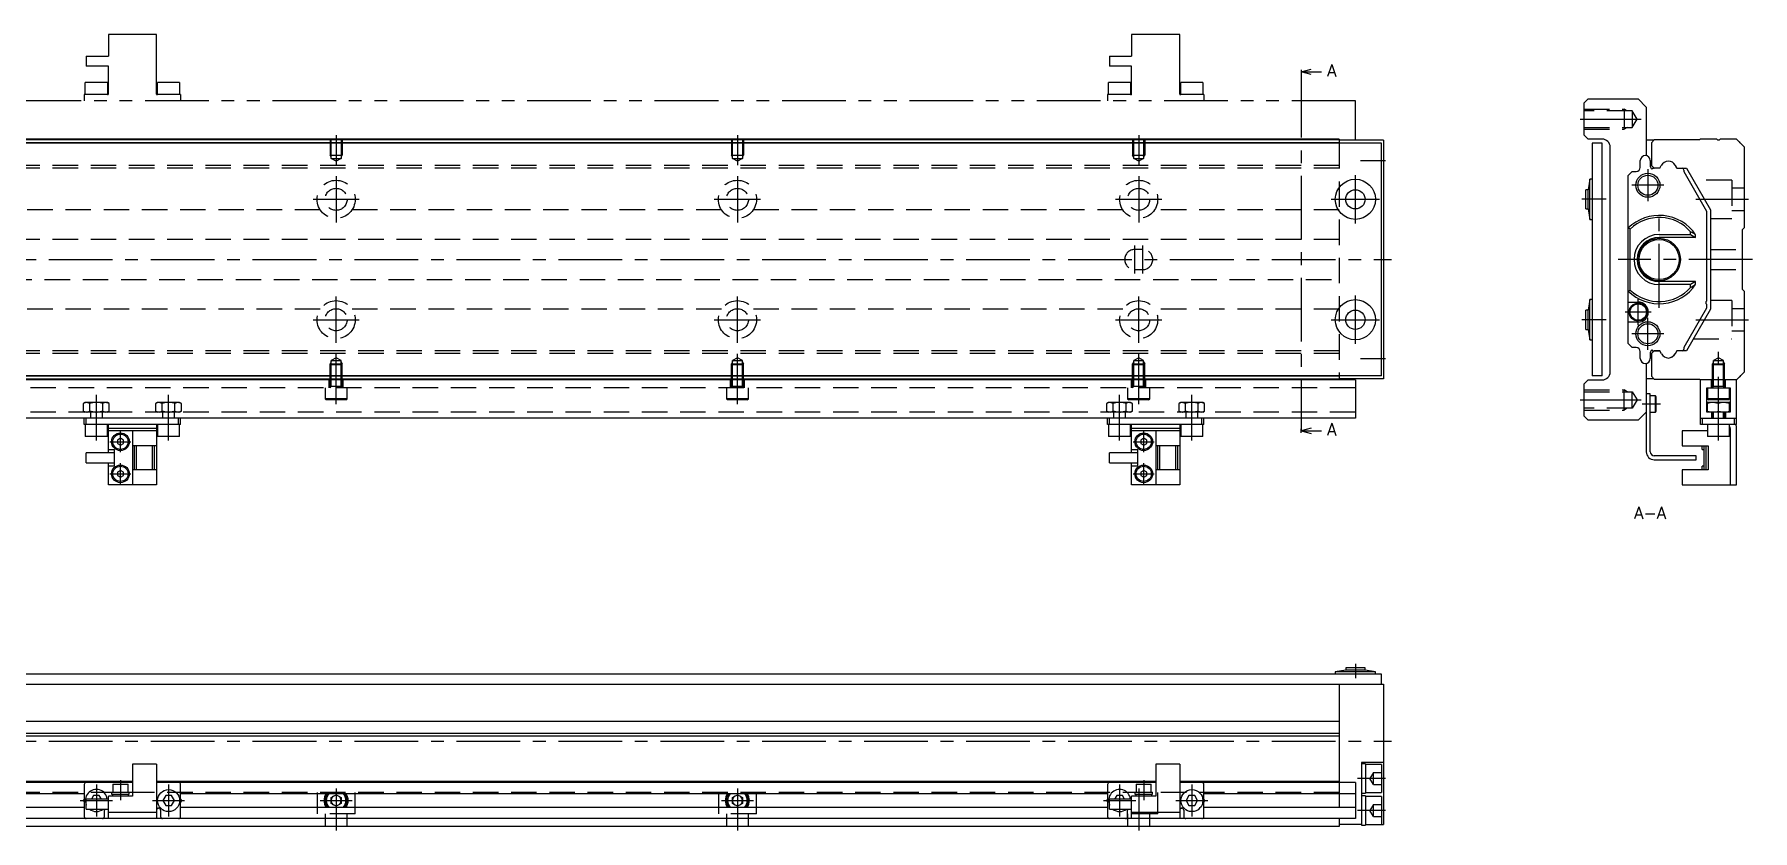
# Model space of a CAD drawing. Extents: x -2 to 854, y -18 to 197.
# Drawn here: x 426.2 to 854.4, y -1 to 197.4 of the extents above; entities that cross this region are included whole.
import ezdxf

# ---------------------------------------------------------------- set-up
doc = ezdxf.new("R2010")
doc.units = 0
doc.header["$LTSCALE"] = 0.5
for name, pattern in [('CENTER', [50.8, 31.75, -6.35, 6.35, -6.35]), ('DASHED', [19.05, 12.7, -6.35]), ('PHANTOM', [63.5, 31.75, -6.35, 6.35, -6.35, 6.35, -6.35])]:
    doc.linetypes.add(name, pattern=pattern)
for name, color, linetype in [('MSM_CENTER', 1, 'CENTER'), ('MSM_CONTINUOUS', 7, 'CONTINUOUS'), ('MSM_DASHED', 4, 'DASHED'), ('MSM_IMAGINARY', 6, 'PHANTOM'), ('MSM_NARROW', 5, 'CONTINUOUS'), ('MSM_PART_NUMBER', 7, 'CONTINUOUS')]:
    doc.layers.add(name, color=color, linetype=linetype)
doc.styles.get("Standard").update_dxf_attribs({"font": 'txt.shx', "height": 3, "bigfont": 'bigfont.shx'})

msp = doc.modelspace()

# ---------------------------------------------------------------- linework, layer by layer
at = {"layer": 'MSM_CENTER'}
for p, q in [((741.92, 187.55), (741.92, 98.62)), ((811.4, 176.3), (826.59, 176.3)), ((501.4, 172.3), (501.4, 164.79)), ((601.4, 172.3), (601.4, 164.79)), ((701.4, 172.3), (701.4, 164.79)), ((756.65, 166), (762.9, 166)), ((828.3, 163.8), (828.3, 155.8)), ((501.4, 162.05), (501.4, 150.55)), ((601.4, 162.05), (601.4, 150.55)), ((701.4, 162.05), (701.4, 150.55)), ((755.4, 150.3), (755.4, 162.3)), ((832.3, 159.8), (824.3, 159.8)), ((495.65, 156.3), (507.15, 156.3)), ((595.65, 156.3), (607.15, 156.3)), ((695.65, 156.3), (707.15, 156.3)), ((749.4, 156.3), (761.4, 156.3)), ((817.9, 156.3), (811.8, 156.3)), ((840.22, 156.3), (853.4, 156.3)), ((831.1, 129.3), (831.1, 153.3)), ((700.4, 137.8), (700.4, 144.8)), ((702.4, 137.8), (702.4, 144.8)), ((-2, 141.3), (764.4, 141.3)), ((854.4, 141.3), (820.9, 141.3)), ((501.4, 120.55), (501.4, 132.05)), ((601.4, 120.55), (601.4, 132.05)), ((701.4, 120.55), (701.4, 132.05)), ((755.4, 120.3), (755.4, 132.3)), ((825.9, 124.95), (825.9, 131.45)), ((495.65, 126.3), (507.15, 126.3)), ((595.65, 126.3), (607.15, 126.3)), ((695.65, 126.3), (707.15, 126.3)), ((749.4, 126.3), (761.4, 126.3)), ((817.9, 126.3), (811.8, 126.3)), ((829.15, 128.2), (822.65, 128.2)), ((828.3, 118.8), (828.3, 126.8)), ((840.22, 126.3), (853.4, 126.3)), ((832.3, 122.8), (824.3, 122.8)), ((501.4, 105.25), (501.4, 117.81)), ((601.4, 105.25), (601.4, 117.81)), ((701.4, 105.25), (701.4, 117.81)), ((756.65, 116.6), (762.9, 116.6)), ((845.9, 96.2), (845.9, 118.3)), ((441.65, 96.2), (441.65, 107.55)), ((459.65, 96.2), (459.65, 107.55)), ((696.65, 96.2), (696.65, 107.55)), ((714.65, 96.2), (714.65, 107.55)), ((811.4, 106.3), (826.59, 106.3)), ((831.4, 105.3), (826.9, 105.3)), ((447.65, 93.27), (447.65, 98.52)), ((702.65, 93.27), (702.65, 98.52)), ((445.02, 95.9), (450.27, 95.9)), ((700.02, 95.9), (705.27, 95.9)), ((447.65, 85.27), (447.65, 90.52)), ((702.65, 85.27), (702.65, 90.52)), ((445.02, 87.9), (450.27, 87.9)), ((700.02, 87.9), (705.27, 87.9)), ((755.4, 40.6), (755.4, 37)), ((-2, 21.3), (764.4, 21.3)), ((441.65, 10.5), (441.65, 2.5)), ((447.65, 11.6), (447.65, 6.6)), ((459.65, 10.5), (459.65, 2.5)), ((501.4, 9.5), (501.4, -1)), ((501.4, 9.5), (501.4, -1)), ((601.4, 9.5), (601.4, -1)), ((601.4, 9.5), (601.4, -1)), ((696.65, 10.5), (696.65, 2.5)), ((701.4, 9.5), (701.4, -1)), ((702.65, 11.6), (702.65, 6.6)), ((714.65, 10.5), (714.65, 2.5)), ((762.9, 12), (755.9, 12)), ((437.65, 6.5), (445.65, 6.5)), ((455.65, 6.5), (463.65, 6.5)), ((497.4, 6.5), (505.4, 6.5)), ((597.4, 6.5), (605.4, 6.5)), ((692.65, 6.5), (700.65, 6.5)), ((710.65, 6.5), (718.65, 6.5)), ((762.9, 4), (755.9, 4))]:
    msp.add_line(p, q, dxfattribs=at)
at = {"layer": 'MSM_CONTINUOUS'}
for p, q in [((741.92, 188.05), (744.42, 188.72)), ((741.92, 188.55), (741.92, 187.55)), ((744.42, 187.38), (741.92, 188.05)), ((741.92, 188.05), (746.92, 188.05)), ((812.4, 180.3), (813.4, 181.3)), ((812.4, 172.3), (812.4, 180.3)), ((813.4, 181.3), (825.9, 181.3)), ((825.9, 181.3), (827.9, 179.3)), ((827.9, 179.3), (827.9, 167.17)), ((751.4, 171.3), (151.4, 171.3)), ((751.4, 171.3), (751.4, 170.3)), ((813.4, 171.3), (812.4, 172.3)), ((816.9, 171.3), (813.4, 171.3)), ((841.4, 171.3), (841.2, 171.1)), ((845.5, 171.3), (841.4, 171.3)), ((850.4, 171.3), (846.3, 171.3)), ((852.4, 169.3), (850.4, 171.3)), ((761.9, 170.3), (139.9, 170.3)), ((751.4, 171.1), (278.4, 171.1)), ((751.4, 170.4), (278.4, 170.4)), ((762.4, 171), (751.4, 171)), ((761.9, 112.3), (761.9, 170.3)), ((762.4, 171), (762.4, 111.6)), ((814.4, 170.3), (814.4, 112.3)), ((816.9, 170.3), (814.4, 170.3)), ((816.9, 112.3), (816.9, 170.3)), ((818.9, 113.3), (818.9, 169.3)), ((829.8, 171), (827.9, 171)), ((829.9, 171.1), (829.2, 170.4)), ((829.2, 170.4), (829.2, 164.75)), ((841.2, 171.1), (829.9, 171.1)), ((852.4, 149.3), (852.4, 169.3)), ((823.4, 162.25), (824.4, 163.25)), ((824.4, 163.25), (825.4, 163.25)), ((826.4, 164.25), (826.4, 165.95)), ((828.9, 165.95), (828.9, 164.55)), ((829.2, 164.75), (829.9, 164.05)), ((829.7, 164.1), (829.85, 164.1)), ((831.25, 164.05), (829.9, 164.05)), ((831.25, 164.05), (831.62, 164.7)), ((835.12, 164.8), (835.55, 164.05)), ((835.55, 164.05), (835.12, 164.8)), ((835.55, 164.05), (837.9, 164.05)), ((837.24, 163.6), (837.24, 163.2)), ((837.24, 163.6), (837.24, 163.2)), ((837.24, 163.2), (842.9, 153.39)), ((837.9, 164.05), (843.9, 153.66)), ((813.4, 158.7), (812.8, 158.7)), ((812.8, 153.9), (812.8, 158.7)), ((813.8, 161.3), (813.4, 158.7)), ((813.4, 153.9), (813.4, 158.7)), ((814.4, 161.3), (813.8, 161.3)), ((813.8, 151.3), (813.8, 161.3)), ((823.4, 120.35), (823.4, 162.25)), ((812.8, 153.9), (813.4, 153.9)), ((813.4, 153.9), (813.8, 151.3)), ((813.8, 151.3), (814.4, 151.3)), ((842.9, 153.39), (842.9, 130.95)), ((843.9, 153.66), (843.9, 128.94)), ((823.9, 148.9), (823.4, 149.16)), ((823.9, 133.7), (823.9, 148.9)), ((831.1, 147.56), (838.95, 147.56)), ((840.2, 146.8), (831.1, 146.8)), ((838.95, 147.56), (838.95, 148.23)), ((838.95, 147.56), (840.2, 146.8)), ((840.2, 146.8), (840.2, 147.48)), ((851.9, 148.8), (852.4, 149.3)), ((851.9, 133.8), (851.9, 148.8)), ((823.4, 133.44), (823.9, 133.7)), ((840.2, 135.8), (831.1, 135.8)), ((838.95, 135.04), (831.1, 135.04)), ((840.2, 135.8), (838.95, 135.04)), ((838.95, 134.37), (838.95, 135.04)), ((840.2, 135.12), (840.2, 135.8)), ((852.4, 133.3), (851.9, 133.8)), ((852.4, 113.3), (852.4, 133.3)), ((813.4, 128.7), (812.8, 128.7)), ((812.8, 123.9), (812.8, 128.7)), ((813.8, 131.3), (813.4, 128.7)), ((813.4, 123.9), (813.4, 128.7)), ((814.4, 131.3), (813.8, 131.3)), ((813.8, 121.3), (813.8, 131.3)), ((823.4, 130.7), (825.9, 130.7)), ((842.9, 129.21), (837.24, 119.4)), ((843.9, 128.94), (837.9, 118.55)), ((842.9, 130.15), (842.9, 129.21)), ((825.9, 125.7), (823.4, 125.7)), ((812.8, 123.9), (813.4, 123.9)), ((813.4, 123.9), (813.8, 121.3)), ((813.8, 121.3), (814.4, 121.3)), ((824.4, 119.35), (823.4, 120.35)), ((825.4, 119.35), (824.4, 119.35)), ((826.4, 116.65), (826.4, 118.35)), ((828.9, 118.05), (828.9, 116.65)), ((829.9, 118.55), (829.2, 117.85)), ((829.2, 117.85), (829.2, 112.2)), ((829.85, 118.5), (829.7, 118.5)), ((829.9, 118.55), (829.85, 118.5)), ((831.25, 118.55), (829.9, 118.55)), ((829.9, 118.55), (831.25, 118.55)), ((831.68, 117.8), (831.25, 118.55)), ((831.62, 117.9), (831.25, 118.55)), ((835.55, 118.55), (835.12, 117.8)), ((835.55, 118.55), (835.18, 117.9)), ((837.9, 118.55), (835.55, 118.55)), ((836.95, 118.55), (835.55, 118.55)), ((837.24, 119.4), (837.24, 119)), ((761.9, 112.3), (139.9, 112.3)), ((751.4, 112.2), (278.4, 112.2)), ((751.4, 111.5), (278.4, 111.5)), ((751.4, 112.3), (751.4, 111.3)), ((762.4, 111.6), (751.4, 111.6)), ((816.9, 112.3), (814.4, 112.3)), ((827.9, 115.43), (827.9, 93.4)), ((829.8, 111.6), (827.9, 111.6)), ((829.2, 112.2), (829.9, 111.5)), ((829.9, 111.5), (841.2, 111.5)), ((841.2, 111.5), (841.4, 111.3)), ((850.4, 111.3), (852.4, 113.3)), ((755.4, 111.3), (147.4, 111.3)), ((755.4, 111.3), (755.4, 101.8)), ((812.4, 110.3), (813.4, 111.3)), ((812.4, 102.3), (812.4, 110.3)), ((813.4, 111.3), (816.9, 111.3)), ((828.9, 107.8), (827.9, 107.8)), ((828.9, 93.4), (828.9, 107.8)), ((830.2, 107.3), (828.9, 107.3)), ((830.4, 107.1), (830.2, 107.3)), ((830.2, 103.3), (830.2, 107.3)), ((830.4, 103.5), (830.4, 107.1)), ((850.4, 111.3), (841.4, 111.3)), ((841.4, 100.2), (841.4, 111.3)), ((843, 103.3), (843, 109.3)), ((843, 109.3), (848.8, 109.3)), ((843.15, 109.3), (843.15, 106.6)), ((848.65, 106.6), (848.65, 109.3)), ((848.8, 109.3), (848.8, 103.3)), ((850.4, 100.2), (850.4, 111.3)), ((827.9, 103.3), (825.9, 101.3)), ((828.9, 103.3), (830.2, 103.3)), ((830.2, 103.3), (830.4, 103.5)), ((848.8, 103.3), (843, 103.3)), ((843.15, 106.6), (843.45, 106.3)), ((848.65, 106.6), (843.15, 106.6)), ((843.15, 103.3), (843.15, 105.7)), ((848.65, 105.7), (843.15, 105.7)), ((843.15, 103.55), (844.52, 103.3)), ((848.35, 106.3), (843.45, 106.3)), ((844.2, 101.8), (844.2, 103.3)), ((844.4, 103.3), (844.4, 101.8)), ((845.9, 105.45), (844.52, 105.7)), ((845.9, 103.55), (845.9, 105.45)), ((845.9, 103.55), (847.27, 103.3)), ((848.65, 105.45), (847.27, 105.7)), ((847.4, 101.8), (847.4, 103.3)), ((847.6, 103.3), (847.6, 101.8)), ((848.35, 106.3), (848.65, 106.6)), ((848.65, 103.3), (848.65, 105.7)), ((755.4, 101.8), (278.4, 101.8)), ((438.65, 100.2), (438.65, 101.8)), ((462.65, 100.2), (438.65, 100.2)), ((438.9, 100.2), (438.9, 97.2)), ((439.15, 100.2), (439.15, 101.8)), ((444.4, 97.2), (444.4, 100.2)), ((444.65, 93.15), (444.65, 100.07)), ((456.65, 99.2), (444.65, 99.2)), ((456.65, 98.6), (444.65, 98.6)), ((450.65, 98.6), (450.65, 85.2)), ((456.65, 100.07), (456.65, 85.2)), ((456.9, 100.2), (456.9, 97.2)), ((462.15, 100.2), (462.15, 101.8)), ((462.4, 97.2), (462.4, 100.2)), ((462.65, 100.2), (462.65, 101.8)), ((693.65, 100.2), (693.65, 101.8)), ((717.65, 100.2), (693.65, 100.2)), ((693.9, 100.2), (693.9, 97.2)), ((694.15, 100.2), (694.15, 101.8)), ((699.4, 97.2), (699.4, 100.2)), ((699.65, 93.15), (699.65, 100.07)), ((711.65, 99.2), (699.65, 99.2)), ((711.65, 98.6), (699.65, 98.6)), ((705.65, 98.6), (705.65, 85.2)), ((711.65, 100.07), (711.65, 85.2)), ((711.9, 100.2), (711.9, 97.2)), ((717.15, 100.2), (717.15, 101.8)), ((717.4, 97.2), (717.4, 100.2)), ((717.65, 100.2), (717.65, 101.8)), ((744.42, 99.29), (741.92, 98.62)), ((741.92, 98.12), (741.92, 99.12)), ((741.92, 98.62), (744.42, 97.95)), ((741.92, 98.62), (746.92, 98.62)), ((813.4, 101.3), (812.4, 102.3)), ((825.9, 101.3), (813.4, 101.3)), ((836.8, 98.6), (836.8, 94.9)), ((843.15, 98.6), (836.8, 98.6)), ((841.4, 101.8), (850.4, 101.8)), ((850.4, 100.2), (841.4, 100.2)), ((841.9, 100.2), (841.9, 101.8)), ((843.15, 100.2), (843.15, 97.2)), ((848.65, 97.2), (848.65, 100.2)), ((848.8, 98.6), (848.65, 98.6)), ((848.8, 99.2), (848.8, 85.2)), ((849.9, 100.2), (849.9, 101.8)), ((850.4, 85.2), (850.4, 99.2)), ((444.4, 97.2), (438.9, 97.2)), ((447.65, 96.77), (446.9, 96.33)), ((446.9, 96.33), (446.9, 95.47)), ((446.9, 95.47), (447.65, 95.03)), ((448.4, 96.33), (447.65, 96.77)), ((447.65, 95.03), (448.4, 95.47)), ((448.4, 95.47), (448.4, 96.33)), ((456.65, 94.9), (450.65, 94.9)), ((451.15, 88.9), (451.15, 94.9)), ((451.65, 88.9), (451.65, 94.9)), ((455.65, 88.9), (455.65, 94.9)), ((456.15, 88.9), (456.15, 94.9)), ((462.4, 97.2), (456.9, 97.2)), ((699.4, 97.2), (693.9, 97.2)), ((702.65, 96.77), (701.9, 96.33)), ((701.9, 96.33), (701.9, 95.47)), ((701.9, 95.47), (702.65, 95.03)), ((703.4, 96.33), (702.65, 96.77)), ((702.65, 95.03), (703.4, 95.47)), ((703.4, 95.47), (703.4, 96.33)), ((711.65, 94.9), (705.65, 94.9)), ((706.15, 88.9), (706.15, 94.9)), ((706.65, 88.9), (706.65, 94.9)), ((710.65, 88.9), (710.65, 94.9)), ((711.15, 88.9), (711.15, 94.9)), ((717.4, 97.2), (711.9, 97.2)), ((836.8, 94.9), (843.3, 94.9)), ((841.8, 94), (841.8, 94.9)), ((842.3, 88.9), (842.3, 94.9)), ((842.8, 88.9), (842.8, 94.9)), ((848.65, 97.2), (843.15, 97.2)), ((843.3, 94.9), (843.3, 88.9)), ((446.15, 93.15), (439.15, 93.15)), ((439.15, 90.65), (439.15, 93.15)), ((439.15, 90.65), (446.15, 90.65)), ((446.15, 93.9), (444.65, 93.9)), ((444.65, 85.2), (444.65, 90.65)), ((446.15, 89.9), (446.15, 93.9)), ((701.15, 93.15), (694.15, 93.15)), ((694.15, 90.65), (694.15, 93.15)), ((694.15, 90.65), (701.15, 90.65)), ((701.15, 93.9), (699.65, 93.9)), ((699.65, 85.2), (699.65, 90.65)), ((701.15, 89.9), (701.15, 93.9)), ((840.3, 92.4), (829.9, 92.4)), ((829.9, 91.4), (840.3, 91.4)), ((840.3, 91.4), (840.3, 92.4)), ((841.8, 94), (842.3, 94)), ((444.65, 89.9), (446.15, 89.9)), ((447.65, 88.77), (446.9, 88.33)), ((446.9, 88.33), (446.9, 87.47)), ((446.9, 87.47), (447.65, 87.03)), ((448.4, 88.33), (447.65, 88.77)), ((447.65, 87.03), (448.4, 87.47)), ((448.4, 87.47), (448.4, 88.33)), ((456.65, 88.9), (450.65, 88.9)), ((699.65, 89.9), (701.15, 89.9)), ((702.65, 88.77), (701.9, 88.33)), ((701.9, 88.33), (701.9, 87.47)), ((701.9, 87.47), (702.65, 87.03)), ((703.4, 88.33), (702.65, 88.77)), ((702.65, 87.03), (703.4, 87.47)), ((703.4, 87.47), (703.4, 88.33)), ((711.65, 88.9), (705.65, 88.9)), ((836.8, 88.9), (836.8, 85.2)), ((843.3, 88.9), (836.8, 88.9)), ((842.3, 89.8), (841.8, 89.8)), ((841.8, 88.9), (841.8, 89.8)), ((456.65, 85.2), (444.65, 85.2)), ((711.65, 85.2), (699.65, 85.2)), ((836.8, 85.2), (850.4, 85.2)), ((753, 39), (750.4, 38.6)), ((750.4, 38.6), (750.4, 38)), ((760.4, 38.6), (750.4, 38.6)), ((753, 39.6), (753, 39)), ((757.8, 39.6), (753, 39.6)), ((757.8, 39), (753, 39)), ((757.8, 39), (757.8, 39.6)), ((760.4, 38.6), (757.8, 39)), ((760.4, 38), (760.4, 38.6)), ((761.9, 38), (278.4, 38)), ((278.4, 35.5), (762.4, 35.5)), ((751.4, 35.5), (751.4, 11)), ((761.9, 35.5), (761.9, 38)), ((762.4, 35.5), (762.4, 0.5)), ((295.4, 26.3), (751.4, 26.3)), ((751.4, 23.2), (256.4, 23.2)), ((751.4, 22.5), (256.4, 22.5)), ((456.65, 15.6), (450.65, 15.6)), ((450.65, 15.6), (450.65, 7.6)), ((456.65, 15.6), (456.65, 2)), ((705.65, 15.6), (705.65, 7.6)), ((711.65, 15.6), (705.65, 15.6)), ((711.65, 15.6), (711.65, 2)), ((762.4, 16), (756.9, 16)), ((756.9, 16), (756.9, 0.35)), ((757.9, 15.65), (756.9, 15.65)), ((757.9, 15.65), (757.9, 8.35)), ((761.9, 15.5), (757.9, 15.5)), ((761.9, 15.5), (761.9, 8.5)), ((450.65, 11.2), (201.65, 11.2)), ((450.65, 11), (201.65, 11)), ((450.65, 11), (201.65, 11)), ((438.65, 10.5), (438.65, 2.5)), ((445.45, 8.6), (445.45, 8.1)), ((445.45, 8.6), (449.85, 8.6)), ((445.75, 10.6), (445.75, 8.6)), ((445.75, 10.6), (449.55, 10.6)), ((449.55, 8.6), (449.55, 10.6)), ((449.85, 8.1), (449.85, 8.6)), ((705.65, 11.2), (456.65, 11.2)), ((705.65, 11), (456.65, 11)), ((705.65, 11), (456.65, 11)), ((462.65, 2.5), (462.65, 10.5)), ((693.65, 10.5), (693.65, 2.5)), ((700.45, 8.6), (700.45, 8.1)), ((700.45, 8.6), (704.85, 8.6)), ((700.75, 10.6), (700.75, 8.6)), ((700.75, 10.6), (704.55, 10.6)), ((704.55, 8.6), (704.55, 10.6)), ((704.85, 8.1), (704.85, 8.6)), ((751.4, 11.2), (711.65, 11.2)), ((755.4, 11), (711.65, 11)), ((751.4, 11), (711.65, 11)), ((717.65, 2.5), (717.65, 10.5)), ((755.4, 11), (755.4, 2)), ((438.65, 8.2), (207.65, 8.2)), ((438.65, 4.8), (207.65, 4.8)), ((438.47, 6.5), (438.65, 6.8)), ((438.65, 6.2), (438.47, 6.5)), ((444.65, 6.85), (439.15, 6.85)), ((439.15, 4.35), (439.15, 6.85)), ((439.15, 4.35), (444.65, 4.35)), ((440.93, 7.75), (440.41, 6.85)), ((442.37, 7.75), (440.93, 7.75)), ((442.89, 6.85), (442.37, 7.75)), ((450.65, 7.6), (444.65, 7.6)), ((444.65, 2), (444.65, 7.6)), ((445.45, 8.1), (449.85, 8.1)), ((445.65, 8.1), (445.65, 7.6)), ((449.65, 7.6), (449.65, 8.1)), ((456.65, 4.6), (457.15, 4.6)), ((458.93, 7.75), (458.21, 6.5)), ((458.21, 6.5), (458.93, 5.25)), ((460.37, 7.75), (458.93, 7.75)), ((458.93, 5.25), (460.37, 5.25)), ((461.09, 6.5), (460.37, 7.75)), ((460.37, 5.25), (461.09, 6.5)), ((462.83, 6.5), (462.61, 6.12)), ((693.65, 8.2), (462.65, 8.2)), ((462.65, 6.8), (462.83, 6.5)), ((693.65, 4.8), (462.65, 4.8)), ((500.15, 7.22), (501.4, 7.94)), ((500.15, 5.78), (500.15, 7.22)), ((501.4, 5.06), (500.15, 5.78)), ((501.4, 7.94), (502.65, 7.22)), ((502.65, 5.78), (501.4, 5.06)), ((502.65, 7.22), (502.65, 5.78)), ((600.15, 7.22), (601.4, 7.94)), ((600.15, 5.78), (600.15, 7.22)), ((601.4, 5.06), (600.15, 5.78)), ((601.4, 7.94), (602.65, 7.22)), ((602.65, 5.78), (601.4, 5.06)), ((602.65, 7.22), (602.65, 5.78)), ((693.47, 6.5), (693.65, 6.8)), ((693.65, 6.2), (693.47, 6.5)), ((699.65, 6.85), (694.15, 6.85)), ((694.15, 4.35), (694.15, 6.85)), ((694.15, 4.35), (699.65, 4.35)), ((695.93, 7.75), (695.41, 6.85)), ((697.37, 7.75), (695.93, 7.75)), ((697.89, 6.85), (697.37, 7.75)), ((705.65, 7.6), (699.65, 7.6)), ((699.65, 2), (699.65, 7.6)), ((700.45, 8.1), (704.85, 8.1)), ((700.65, 8.1), (700.65, 7.6)), ((704.65, 7.6), (704.65, 8.1)), ((711.65, 4.6), (712.15, 4.6)), ((713.93, 7.75), (713.21, 6.5)), ((713.21, 6.5), (713.93, 5.25)), ((715.37, 7.75), (713.93, 7.75)), ((713.93, 5.25), (715.37, 5.25)), ((716.09, 6.5), (715.37, 7.75)), ((715.37, 5.25), (716.09, 6.5)), ((717.83, 6.5), (717.61, 6.12)), ((755.4, 8.2), (717.65, 8.2)), ((717.65, 6.8), (717.83, 6.5)), ((755.4, 4.8), (717.65, 4.8)), ((756.9, 8.35), (757.9, 8.35)), ((757.9, 7.65), (756.9, 7.65)), ((757.9, 8.5), (761.9, 8.5)), ((757.9, 7.65), (757.9, 0.35)), ((761.9, 7.5), (757.9, 7.5)), ((761.9, 7.5), (761.9, 0.5)), ((755.4, 2), (147.4, 2)), ((751.4, 2), (151.4, 2)), ((751.4, 0), (151.4, 0)), ((443.65, 2.5), (443.65, 4.1)), ((444.65, 3.6), (456.65, 3.6)), ((457.65, 4.1), (457.65, 2.5)), ((698.65, 2.5), (698.65, 4.1)), ((699.65, 3.6), (711.65, 3.6)), ((712.65, 4.1), (712.65, 2.5)), ((751.4, 2), (751.4, 0)), ((756.9, 0.5), (751.4, 0.5)), ((756.9, 0.35), (757.9, 0.35)), ((757.9, 0.5), (762.4, 0.5))]:
    msp.add_line(p, q, dxfattribs=at)
for centre, radius in [((828.3, 159.8), 3), ((755.4, 156.3), 5), ((755.4, 156.3), 2.4), ((828.3, 159.8), 2.5), ((831.1, 141.3), 5.3), ((831.1, 141.3), 5), ((755.4, 126.3), 5), ((755.4, 126.3), 2.4), ((825.9, 128.2), 2.25), ((825.9, 128.2), 2.05), ((828.3, 122.8), 3), ((828.3, 122.8), 2.5), ((447.65, 95.9), 2.2), ((447.65, 95.9), 1.9), ((702.65, 95.9), 2.2), ((702.65, 95.9), 1.9), ((447.65, 87.9), 2.2), ((702.65, 87.9), 2.2), ((447.65, 87.9), 1.9), ((702.65, 87.9), 1.9), ((459.65, 6.5), 2.75), ((714.65, 6.5), 2.75)]:
    msp.add_circle(centre, radius, dxfattribs=at)
for centre, radius, start, end in [((816.9, 169.3), 2, 0, 90), ((845.9, 171.6), 0.5, 216.8699, 323.1301), ((827.65, 165.95), 1.25, 0, 180), ((849.9, 169), 2, 36.8699, 53.1301), ((825.4, 164.25), 1, 270, 0), ((829.9, 164.55), 1, 180, 228.766), ((829.7, 163.6), 0.5, 90, 156.6746), ((833.55, 163.65), 2.2, 93.981, 151.4552), ((833.25, 163.65), 2.2, 31.4553, 86.019), ((836.74, 163.6), 0.5, 0, 64.1581), ((831.1, 141.3), 11, 34.1804, 134.427), ((831.1, 141.3), 10.47, 41.4448, 133.4287), ((831.1, 141.3), 6.26, 90, 270), ((831.1, 141.3), 5.5, 90, 270), ((835.05, 140.3), 8.84, 54.3755, 63.8517), ((831.1, 141.3), 11, 225.573, 325.8196), ((831.1, 141.3), 10.47, 226.5713, 318.5552), ((834.75, 142.81), 9.43, 296.4456, 305.3272), ((825.9, 128.2), 2.5, 270, 90), ((843.2, 130.55), 0.5, 126.8699, 233.1301), ((825.4, 118.35), 1, 0, 90), ((827.65, 116.65), 1.25, 180, 0), ((829.9, 118.05), 1, 131.234, 180), ((829.7, 119), 0.5, 203.3254, 270), ((833.55, 118.95), 2.2, 211.3887, 266.019), ((833.55, 118.95), 2.2, 211.4553, 266.019), ((833.25, 118.95), 2.2, 273.981, 331.4552), ((833.25, 118.95), 2.2, 273.981, 328.5447), ((836.74, 119), 0.5, 295.8419, 360), ((816.9, 113.3), 2, 270, 0), ((849.9, 113.6), 2, 306.8699, 323.1301), ((844.77, 100.33), 5.37, 92.6591, 107.597), ((844.28, 108.67), 5.37, 272.6596, 287.5965), ((847.5, 100.45), 5.25, 92.489, 107.7671), ((847.03, 108.67), 5.37, 272.6591, 287.597), ((847.8, 99.2), 1, 0, 31.7883), ((847.8, 99.2), 2.6, 0, 22.6199), ((829.9, 93.4), 2, 180, 270), ((829.9, 93.4), 1, 180, 270), ((439.15, 10.5), 0.5, 90, 180), ((441.65, 6.5), 2.75, 7.312, 204.62), ((462.15, 10.5), 0.5, 0, 90), ((694.15, 10.5), 0.5, 90, 180), ((696.65, 6.5), 2.75, 7.312, 204.62), ((717.15, 10.5), 0.5, 0, 90), ((441.65, 6.5), 2.75, 231.4273, 308.5727), ((444.15, 4.1), 0.5, 150, 180), ((444.22, 4.11), 0.429, 358.6925, 34.0177), ((457.15, 4.1), 0.501, 90.0618, 179.9383), ((457.15, 4.1), 0.5, 0, 90), ((501.4, 6.5), 3, 145.4819, 214.5181), ((501.4, 6.5), 2.75, 141.8165, 218.1835), ((501.4, 6.5), 2.45, 136.0622, 223.9379), ((501.4, 6.5), 1.25, 120, 240), ((501.4, 6.5), 1.25, 300, 60), ((501.4, 6.5), 2.45, 316.0622, 43.9378), ((501.4, 6.5), 2.75, 321.8165, 38.1835), ((501.4, 6.5), 3, 325.4819, 34.5181), ((601.4, 6.5), 3, 145.4819, 214.5181), ((601.4, 6.5), 2.75, 141.8165, 218.1835), ((601.4, 6.5), 2.45, 136.0622, 223.9379), ((601.4, 6.5), 1.25, 120, 240), ((601.4, 6.5), 1.25, 300, 60), ((601.4, 6.5), 2.45, 316.0622, 43.9378), ((601.4, 6.5), 2.75, 321.8165, 38.1835), ((601.4, 6.5), 3, 325.4819, 34.5181), ((696.65, 6.5), 2.75, 231.4273, 308.5727), ((699.15, 4.1), 0.5, 150, 180), ((699.22, 4.11), 0.429, 358.6925, 34.0177), ((712.15, 4.1), 0.501, 90.0618, 179.9383), ((712.15, 4.1), 0.5, 0, 90), ((439.15, 2.5), 0.5, 180, 270), ((443.15, 2.5), 0.5, 270, 0), ((458.15, 2.5), 0.5, 180, 270), ((462.15, 2.5), 0.5, 270, 360), ((694.15, 2.5), 0.5, 180, 270), ((698.15, 2.5), 0.5, 270, 0), ((713.15, 2.5), 0.5, 180, 270), ((717.15, 2.5), 0.5, 270, 360)]:
    msp.add_arc(centre, radius, start, end, dxfattribs=at)
at = {"layer": 'MSM_DASHED'}
for p, q in [((812.4, 178.8), (822.4, 178.8)), ((824.4, 178.37), (812.4, 178.37)), ((822.4, 178.8), (822.4, 173.8)), ((823.15, 178.37), (822.4, 178.8)), ((825.59, 176.3), (824.4, 178.37)), ((824.4, 178.37), (824.4, 174.23)), ((824.4, 174.23), (825.59, 176.3)), ((499.9, 171.3), (499.9, 167.3)), ((500.17, 166.5), (500.17, 171.3)), ((502.63, 171.3), (502.63, 166.5)), ((502.9, 171.3), (502.9, 167.3)), ((599.9, 171.3), (599.9, 167.3)), ((600.17, 166.5), (600.17, 171.3)), ((602.63, 171.3), (602.63, 166.5)), ((602.9, 171.3), (602.9, 167.3)), ((699.9, 171.3), (699.9, 167.3)), ((700.17, 166.5), (700.17, 171.3)), ((702.63, 171.3), (702.63, 166.5)), ((702.9, 171.3), (702.9, 167.3)), ((812.4, 174.23), (824.4, 174.23)), ((812.4, 173.8), (822.4, 173.8)), ((823.15, 174.23), (822.4, 173.8)), ((500.17, 166.83), (499.9, 167.3)), ((499.9, 167.3), (502.9, 167.3)), ((502.63, 166.83), (502.9, 167.3)), ((600.17, 166.83), (599.9, 167.3)), ((599.9, 167.3), (602.9, 167.3)), ((602.63, 166.83), (602.9, 167.3)), ((700.17, 166.83), (699.9, 167.3)), ((699.9, 167.3), (702.9, 167.3)), ((702.63, 166.83), (702.9, 167.3)), ((751.4, 170.3), (751.4, 112.3)), ((751.4, 164.75), (287.4, 164.75)), ((751.4, 164.05), (287.4, 164.05)), ((500.17, 166.5), (502.63, 166.5)), ((501.4, 165.79), (500.17, 166.5)), ((502.63, 166.5), (501.4, 165.79)), ((600.17, 166.5), (602.63, 166.5)), ((601.4, 165.79), (600.17, 166.5)), ((602.63, 166.5), (601.4, 165.79)), ((700.17, 166.5), (702.63, 166.5)), ((701.4, 165.79), (700.17, 166.5)), ((702.63, 166.5), (701.4, 165.79)), ((849.2, 161.05), (839.63, 161.05)), ((849.2, 161.05), (849.2, 151.55)), ((852.4, 159.05), (849.2, 159.05)), ((497.45, 153.66), (405.35, 153.66)), ((597.45, 153.66), (505.35, 153.66)), ((697.45, 153.66), (605.35, 153.66)), ((751.4, 153.66), (705.35, 153.66)), ((843.9, 151.55), (849.2, 151.55)), ((849.2, 153.55), (852.4, 153.55)), ((751.4, 146.3), (295.4, 146.3)), ((702.4, 143.8), (700.4, 143.8)), ((843.9, 143.8), (851.9, 143.8)), ((700.4, 138.8), (702.4, 138.8)), ((843.9, 138.8), (851.9, 138.8)), ((295.4, 136.3), (751.4, 136.3)), ((497.45, 128.94), (405.35, 128.94)), ((597.45, 128.94), (505.35, 128.94)), ((697.45, 128.94), (605.35, 128.94)), ((751.4, 128.94), (705.35, 128.94)), ((849.2, 131.05), (843.9, 131.05)), ((849.2, 131.05), (849.2, 121.55)), ((852.4, 129.05), (849.2, 129.05)), ((839.63, 121.55), (849.2, 121.55)), ((849.2, 123.55), (852.4, 123.55)), ((751.4, 118.55), (287.4, 118.55)), ((751.4, 117.85), (287.4, 117.85)), ((500.17, 115.77), (499.9, 115.3)), ((501.4, 116.81), (500.17, 116.1)), ((500.17, 116.1), (502.63, 116.1)), ((500.17, 109.77), (500.17, 116.1)), ((502.63, 116.1), (501.4, 116.81)), ((502.63, 109.77), (502.63, 116.1)), ((502.63, 115.77), (502.9, 115.3)), ((600.17, 115.77), (599.9, 115.3)), ((601.4, 116.81), (600.17, 116.1)), ((600.17, 116.1), (602.63, 116.1)), ((600.17, 109.77), (600.17, 116.1)), ((602.63, 116.1), (601.4, 116.81)), ((602.63, 109.77), (602.63, 116.1)), ((602.63, 115.77), (602.9, 115.3)), ((700.17, 115.77), (699.9, 115.3)), ((701.4, 116.81), (700.17, 116.1)), ((700.17, 116.1), (702.63, 116.1)), ((700.17, 109.77), (700.17, 116.1)), ((702.63, 116.1), (701.4, 116.81)), ((702.63, 109.77), (702.63, 116.1)), ((702.63, 115.77), (702.9, 115.3)), ((844.67, 115.77), (844.4, 115.3)), ((845.9, 116.81), (844.67, 116.1)), ((844.67, 109.77), (844.67, 116.1)), ((844.67, 116.1), (847.13, 116.1)), ((847.13, 116.1), (845.9, 116.81)), ((847.13, 109.77), (847.13, 116.1)), ((847.13, 115.77), (847.4, 115.3)), ((499.9, 115.3), (502.9, 115.3)), ((499.9, 115.03), (500.17, 115.3)), ((499.9, 109.3), (499.9, 115.3)), ((502.9, 115.03), (499.9, 115.03)), ((502.9, 115.03), (502.63, 115.3)), ((502.9, 109.3), (502.9, 115.3)), ((599.9, 115.3), (602.9, 115.3)), ((599.9, 115.03), (600.17, 115.3)), ((599.9, 109.3), (599.9, 115.3)), ((602.9, 115.03), (599.9, 115.03)), ((602.9, 115.03), (602.63, 115.3)), ((602.9, 109.3), (602.9, 115.3)), ((699.9, 115.3), (702.9, 115.3)), ((699.9, 115.03), (700.17, 115.3)), ((699.9, 109.3), (699.9, 115.3)), ((702.9, 115.03), (699.9, 115.03)), ((702.9, 115.03), (702.63, 115.3)), ((702.9, 109.3), (702.9, 115.3)), ((844.4, 115.03), (844.67, 115.3)), ((844.4, 109.3), (844.4, 115.3)), ((844.4, 115.3), (847.4, 115.3)), ((847.4, 115.03), (844.4, 115.03)), ((847.13, 115.3), (847.4, 115.03)), ((847.4, 109.3), (847.4, 115.3)), ((755.4, 109.3), (147.4, 109.3)), ((498.65, 109.3), (498.65, 106.6)), ((499.65, 109.3), (499.65, 111.3)), ((499.9, 109.3), (500.17, 109.77)), ((499.9, 109.77), (502.9, 109.77)), ((502.9, 109.3), (502.63, 109.77)), ((503.15, 109.3), (503.15, 111.3)), ((504.15, 106.6), (504.15, 109.3)), ((598.65, 109.3), (598.65, 106.6)), ((599.65, 109.3), (599.65, 111.3)), ((599.9, 109.3), (600.17, 109.77)), ((599.9, 109.77), (602.9, 109.77)), ((602.9, 109.3), (602.63, 109.77)), ((603.15, 109.3), (603.15, 111.3)), ((604.15, 106.6), (604.15, 109.3)), ((698.65, 109.3), (698.65, 106.6)), ((699.65, 109.3), (699.65, 111.3)), ((699.9, 109.3), (700.17, 109.77)), ((699.9, 109.77), (702.9, 109.77)), ((702.9, 109.3), (702.63, 109.77)), ((703.15, 109.3), (703.15, 111.3)), ((704.15, 106.6), (704.15, 109.3)), ((812.4, 108.8), (822.4, 108.8)), ((812.4, 108.37), (824.4, 108.37)), ((822.4, 103.8), (822.4, 108.8)), ((823.15, 108.37), (822.4, 108.8)), ((824.4, 108.37), (825.59, 106.3)), ((824.4, 104.23), (824.4, 108.37)), ((844.15, 109.3), (844.15, 111.3)), ((844.4, 109.3), (844.67, 109.77)), ((844.4, 109.77), (847.4, 109.77)), ((847.4, 109.3), (847.13, 109.77)), ((847.65, 109.3), (847.65, 111.3)), ((755.4, 103.3), (147.4, 103.3)), ((438.9, 105.7), (438.47, 105.45)), ((438.47, 103.55), (438.47, 105.45)), ((438.47, 103.55), (438.9, 103.3)), ((438.47, 103.55), (439.27, 103.3)), ((444.4, 105.7), (438.9, 105.7)), ((444.4, 103.3), (438.9, 103.3)), ((440.06, 105.45), (439.27, 105.7)), ((440.06, 103.55), (440.06, 105.45)), ((440.15, 103.3), (440.15, 101.8)), ((443.15, 101.8), (443.15, 103.3)), ((443.24, 103.55), (443.24, 105.45)), ((443.24, 103.55), (444.03, 103.3)), ((444.83, 105.45), (444.03, 105.7)), ((444.83, 105.45), (444.4, 105.7)), ((444.4, 103.3), (444.83, 103.55)), ((444.83, 103.55), (444.83, 105.45)), ((456.9, 105.7), (456.47, 105.45)), ((456.47, 103.55), (456.47, 105.45)), ((456.47, 103.55), (456.9, 103.3)), ((456.47, 103.55), (457.27, 103.3)), ((462.4, 105.7), (456.9, 105.7)), ((462.4, 103.3), (456.9, 103.3)), ((458.06, 105.45), (457.27, 105.7)), ((458.06, 103.55), (458.06, 105.45)), ((458.15, 103.3), (458.15, 101.8)), ((461.15, 101.8), (461.15, 103.3)), ((461.24, 103.55), (461.24, 105.45)), ((461.24, 103.55), (462.03, 103.3)), ((462.83, 105.45), (462.03, 105.7)), ((462.83, 105.45), (462.4, 105.7)), ((462.4, 103.3), (462.83, 103.55)), ((462.83, 103.55), (462.83, 105.45)), ((498.65, 106.6), (498.95, 106.3)), ((504.15, 106.6), (498.65, 106.6)), ((503.85, 106.3), (498.95, 106.3)), ((503.85, 106.3), (504.15, 106.6)), ((598.65, 106.6), (598.95, 106.3)), ((604.15, 106.6), (598.65, 106.6)), ((603.85, 106.3), (598.95, 106.3)), ((603.85, 106.3), (604.15, 106.6)), ((693.9, 105.7), (693.47, 105.45)), ((693.47, 103.55), (693.47, 105.45)), ((693.47, 103.55), (693.9, 103.3)), ((693.47, 103.55), (694.27, 103.3)), ((699.4, 105.7), (693.9, 105.7)), ((699.4, 103.3), (693.9, 103.3)), ((695.06, 105.45), (694.27, 105.7)), ((695.06, 103.55), (695.06, 105.45)), ((695.15, 103.3), (695.15, 101.8)), ((698.15, 101.8), (698.15, 103.3)), ((698.24, 103.55), (698.24, 105.45)), ((698.24, 103.55), (699.03, 103.3)), ((698.65, 106.6), (698.95, 106.3)), ((704.15, 106.6), (698.65, 106.6)), ((703.85, 106.3), (698.95, 106.3)), ((699.83, 105.45), (699.03, 105.7)), ((699.83, 105.45), (699.4, 105.7)), ((699.4, 103.3), (699.83, 103.55)), ((699.83, 103.55), (699.83, 105.45)), ((703.85, 106.3), (704.15, 106.6)), ((711.9, 105.7), (711.47, 105.45)), ((711.47, 103.55), (711.47, 105.45)), ((711.47, 103.55), (711.9, 103.3)), ((711.47, 103.55), (712.27, 103.3)), ((717.4, 105.7), (711.9, 105.7)), ((717.4, 103.3), (711.9, 103.3)), ((713.06, 105.45), (712.27, 105.7)), ((713.06, 103.55), (713.06, 105.45)), ((713.15, 103.3), (713.15, 101.8)), ((716.15, 101.8), (716.15, 103.3)), ((716.24, 103.55), (716.24, 105.45)), ((716.24, 103.55), (717.03, 103.3)), ((717.83, 105.45), (717.03, 105.7)), ((717.83, 105.45), (717.4, 105.7)), ((717.4, 103.3), (717.83, 103.55)), ((717.83, 103.55), (717.83, 105.45)), ((824.4, 104.23), (812.4, 104.23)), ((812.4, 103.8), (822.4, 103.8)), ((823.15, 104.23), (822.4, 103.8)), ((825.59, 106.3), (824.4, 104.23)), ((759.9, 13.5), (759.03, 12)), ((759.9, 10.5), (759.9, 13.5)), ((759.9, 13.5), (761.9, 13.5)), ((751.4, 11), (751.4, 2)), ((759.9, 10.5), (759.03, 12)), ((759.9, 10.5), (761.9, 10.5)), ((751.4, 8.5), (151.4, 8.5)), ((496.65, 8.5), (496.65, 3.2)), ((506.15, 3.2), (506.15, 8.5)), ((596.65, 8.5), (596.65, 3.2)), ((606.15, 3.2), (606.15, 8.5)), ((696.65, 8.5), (696.65, 3.2)), ((706.15, 3.2), (706.15, 8.5)), ((759.9, 5.5), (759.03, 4)), ((759.9, 2.5), (759.9, 5.5)), ((759.9, 5.5), (761.9, 5.5)), ((506.15, 3.2), (496.65, 3.2)), ((498.65, 3.2), (498.65, 0)), ((504.15, 0), (504.15, 3.2)), ((606.15, 3.2), (596.65, 3.2)), ((598.65, 3.2), (598.65, 0)), ((604.15, 0), (604.15, 3.2)), ((706.15, 3.2), (696.65, 3.2)), ((698.65, 3.2), (698.65, 0)), ((704.15, 0), (704.15, 3.2)), ((759.9, 2.5), (759.03, 4)), ((759.9, 2.5), (761.9, 2.5))]:
    msp.add_line(p, q, dxfattribs=at)
for centre, radius in [((501.4, 156.3), 4.75), ((501.4, 156.3), 2.75), ((601.4, 156.3), 4.75), ((601.4, 156.3), 2.75), ((701.4, 156.3), 4.75), ((701.4, 156.3), 2.75), ((501.4, 126.3), 4.75), ((501.4, 126.3), 2.75), ((601.4, 126.3), 4.75), ((601.4, 126.3), 2.75), ((701.4, 126.3), 4.75), ((701.4, 126.3), 2.75)]:
    msp.add_circle(centre, radius, dxfattribs=at)
for centre, radius, start, end in [((700.4, 141.3), 2.5, 90, 270), ((702.4, 141.3), 2.5, 270, 90), ((439.45, 103.72), 1.99, 95.1303, 119.2549), ((439.11, 105.23), 1.94, 274.8223, 299.564), ((441.65, 100.45), 5.25, 72.4118, 107.5882), ((441.65, 108.55), 5.25, 252.4118, 287.5882), ((444.1, 104.08), 1.62, 92.3042, 122.0803), ((443.78, 105.53), 2.24, 276.5184, 297.8679), ((457.45, 103.72), 1.99, 95.1303, 119.2549), ((457.11, 105.23), 1.94, 274.8223, 299.564), ((459.65, 100.45), 5.25, 72.4118, 107.5882), ((459.65, 108.55), 5.25, 252.4118, 287.5882), ((462.1, 104.08), 1.62, 92.3042, 122.0803), ((461.78, 105.53), 2.24, 276.5184, 297.8679), ((694.45, 103.72), 1.99, 95.1303, 119.2549), ((694.11, 105.23), 1.94, 274.8223, 299.564), ((696.65, 100.45), 5.25, 72.4118, 107.5882), ((696.65, 108.55), 5.25, 252.4118, 287.5882), ((699.1, 104.08), 1.62, 92.3042, 122.0803), ((698.78, 105.53), 2.24, 276.5184, 297.8679), ((712.45, 103.72), 1.99, 95.1303, 119.2549), ((712.11, 105.23), 1.94, 274.8223, 299.564), ((714.65, 100.45), 5.25, 72.4118, 107.5882), ((714.65, 108.55), 5.25, 252.4118, 287.5882), ((717.1, 104.08), 1.62, 92.3042, 122.0803), ((716.78, 105.53), 2.24, 276.5184, 297.8679)]:
    msp.add_arc(centre, radius, start, end, dxfattribs=at)
at = {"layer": 'MSM_IMAGINARY'}
for p, q in [((456.65, 197.4), (444.65, 197.4)), ((444.65, 197.4), (444.65, 191.95)), ((456.65, 182.53), (456.65, 197.4)), ((711.65, 197.4), (699.65, 197.4)), ((699.65, 197.4), (699.65, 191.95)), ((711.65, 182.53), (711.65, 197.4)), ((439.15, 191.95), (439.15, 189.45)), ((439.15, 191.95), (444.65, 191.95)), ((444.65, 189.45), (439.15, 189.45)), ((444.65, 182.53), (444.65, 189.45)), ((694.15, 191.95), (694.15, 189.45)), ((694.15, 191.95), (699.65, 191.95)), ((699.65, 189.45), (694.15, 189.45)), ((699.65, 182.53), (699.65, 189.45)), ((438.9, 182.4), (438.9, 185.4)), ((444.4, 185.4), (438.9, 185.4)), ((444.4, 185.4), (444.4, 182.4)), ((456.9, 182.4), (456.9, 185.4)), ((462.4, 185.4), (456.9, 185.4)), ((462.4, 185.4), (462.4, 182.4)), ((693.9, 182.4), (693.9, 185.4)), ((699.4, 185.4), (693.9, 185.4)), ((699.4, 185.4), (699.4, 182.4)), ((711.9, 182.4), (711.9, 185.4)), ((717.4, 185.4), (711.9, 185.4)), ((717.4, 185.4), (717.4, 182.4)), ((755.4, 180.8), (147.4, 180.8)), ((438.65, 182.4), (438.65, 180.8)), ((444.4, 182.4), (438.65, 182.4)), ((462.65, 182.4), (456.9, 182.4)), ((462.65, 182.4), (462.65, 180.8)), ((693.65, 182.4), (693.65, 180.8)), ((699.4, 182.4), (693.65, 182.4)), ((717.65, 182.4), (711.9, 182.4)), ((717.65, 182.4), (717.65, 180.8)), ((755.4, 171.3), (755.4, 180.8))]:
    msp.add_line(p, q, dxfattribs=at)
for centre, radius, start, end in [((444.43, 182.88), 0.474, 266.4223, 284.1584), ((444.54, 182.53), 0.114, 274.8157, 0.7579), ((456.76, 182.53), 0.114, 179.9395, 231.0289), ((456.87, 182.81), 0.411, 243.6276, 273.5549), ((699.43, 182.88), 0.474, 266.4223, 284.1584), ((699.54, 182.53), 0.114, 274.8157, 0.7579), ((711.76, 182.53), 0.114, 179.9395, 231.0289), ((711.87, 182.81), 0.411, 243.6276, 273.5549)]:
    msp.add_arc(centre, radius, start, end, dxfattribs=at)
at = {"layer": 'MSM_NARROW'}
for p, q in [((844.67, 101.8), (844.67, 103.3)), ((847.13, 101.8), (847.13, 103.3))]:
    msp.add_line(p, q, dxfattribs=at)

# ---------------------------------------------------------------- texts
at = {"layer": 'MSM_PART_NUMBER'}
for s, p in [('A', (748.34, 186.92)), ('A', (748.34, 97.49)), ('A-A', (824.86, 76.67))]:
    msp.add_text(s, height=3, dxfattribs=at).set_placement(p)

doc.saveas('drawing.dxf')
